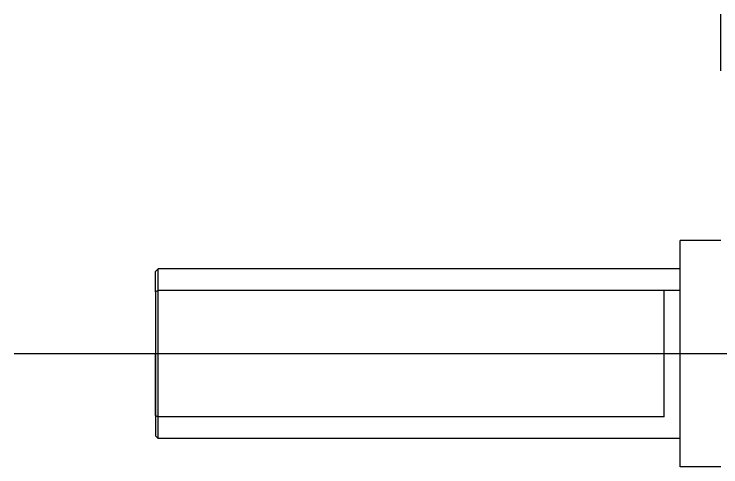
# Model space of a CAD drawing. Extents: x -38 to 38, y -21 to 21.
# Drawn here: x -38 to -25.5, y -2 to 6 of the extents above; entities that cross this region are included whole.
import ezdxf

# ---------------------------------------------------------------- set-up
doc = ezdxf.new("R2010")
doc.units = 0
doc.header["$MEASUREMENT"] = 0
doc.layers.get('0').update_dxf_attribs({"true_color": 0xffffff})

# ---------------------------------------------------------------- blocks, each defined once
blk = doc.blocks.new('MIRROR')
at = {"color": 0}
blk.add_lwpolyline([(-25.5, 5), (-25.5, 6)], dxfattribs=at)
blk = doc.blocks.new('MIRROR001')
at = {"color": 0}
for p, q in [((-35.5, 1.45), (-35.45, 1.5)), ((-26.22, 1.5), (-35.45, 1.5)), ((-35.5, 1.095), (-35.5, -1.095)), ((-26.5, 1.118), (-35.45, 1.118)), ((-35.45, -1.118), (-35.45, 1.118)), ((-26.5, -1.118), (-35.45, -1.118)), ((-35.5, -1.45), (-35.45, -1.5)), ((-26.22, -1.5), (-35.45, -1.5)), ((-25.5, -2), (-26.22, -2))]:
    blk.add_line(p, q, dxfattribs=at)
for points in [[(-26.22, -2), (-26.22, 2)], [(-25.5, 2), (-26.22, 2)], [(-35.5, 1.095), (-35.5, 1.45)], [(-35.45, 1.118), (-35.45, 1.5)], [(-35.45, 1.118), (-35.5, 1.095)], [(-26.5, -1.118), (-26.5, 1.118)], [(-26.22, 1.118), (-26.5, 1.118)], [(-35.5, -1.095), (-35.5, 0)], [(-35.5, 0), (-35.5, 0)], [(-35.5, -1.095), (-35.5, -1.45)], [(-35.5, -1.095), (-35.45, -1.118)], [(-35.45, -1.5), (-35.45, -1.118)]]:
    blk.add_lwpolyline(points, dxfattribs=at)

msp = doc.modelspace()

# ---------------------------------------------------------------- linework, layer by layer
at = {"color": 0}
msp.add_lwpolyline([(0, 0), (-38, 0)], dxfattribs=at)

# ---------------------------------------------------------------- block references
for name in ['MIRROR', 'MIRROR001']:
    msp.add_blockref(name, (0, 0), dxfattribs=at)

doc.saveas('drawing.dxf')
